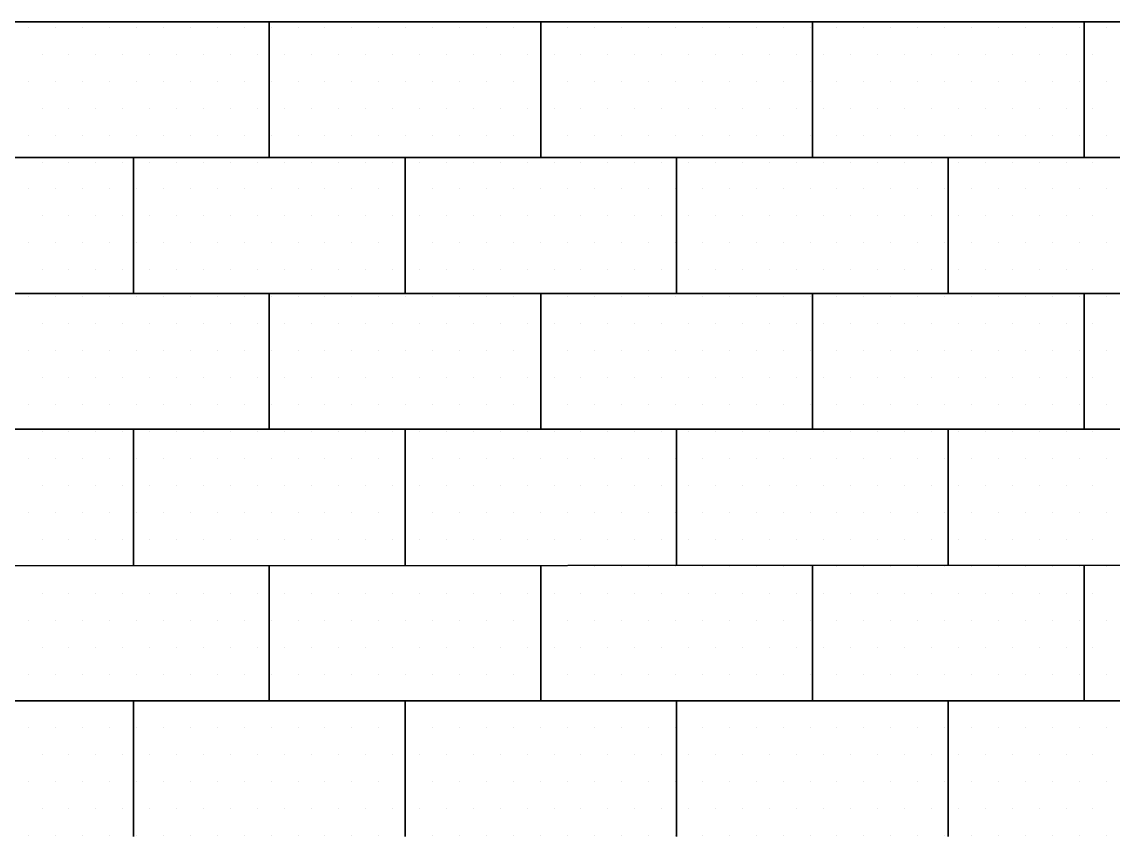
# Paper-space layout 'A000' of a CAD drawing. Header units: metres, sheet in millimetres. Extents: x -6 to 588, y -18 to 402.
# Drawn here: x 373.38 to 405.53, y 247.57 to 271.56 of the extents above; entities that cross this region are included whole.
import ezdxf

# ---------------------------------------------------------------- set-up
doc = ezdxf.new("R2010")
doc.units = ezdxf.units.M
doc.header["$MEASUREMENT"] = 0
for name, color, linetype, lineweight in [('A-ELEV-MBE1', 7, 'Continuous', 35), ('A-ELEV-PATT', 8, 'Continuous', 18), ('A-WALL-FULL-EXTR', 7, 'Continuous', 35)]:
    doc.layers.add(name, color=color, linetype=linetype, lineweight=lineweight)

psp = doc.layouts.new('A000')

# ---------------------------------------------------------------- linework, layer by layer
at = {"layer": 'A-ELEV-MBE1'}
for p, q in [((504.67, 271.559), (351.355, 271.559)), ((380.67, 271.559), (380.67, 267.559)), ((388.67, 271.559), (388.67, 267.559)), ((396.67, 271.559), (396.67, 267.559)), ((404.67, 271.559), (404.67, 267.559)), ((408.67, 267.559), (351.33, 267.559)), ((376.67, 267.559), (376.67, 263.559)), ((384.67, 267.559), (384.67, 263.559)), ((392.67, 267.559), (392.67, 263.559)), ((400.67, 267.559), (400.67, 263.559)), ((408.67, 263.559), (351.33, 263.559)), ((380.67, 263.559), (380.67, 259.559)), ((388.67, 263.559), (388.67, 259.559)), ((396.67, 263.559), (396.67, 259.559)), ((404.67, 263.559), (404.67, 259.559)), ((408.67, 259.559), (351.33, 259.559)), ((376.67, 259.559), (376.67, 255.559)), ((384.67, 259.559), (384.67, 255.559)), ((392.67, 259.559), (392.67, 255.559)), ((400.67, 259.559), (400.67, 255.559)), ((380.67, 255.559), (380.67, 251.559)), ((388.67, 255.559), (388.67, 251.559)), ((396.67, 255.559), (396.67, 251.559)), ((404.67, 255.559), (404.67, 251.559)), ((408.67, 251.559), (351.33, 251.559)), ((376.67, 251.559), (376.67, 247.559)), ((384.67, 251.559), (384.67, 247.559)), ((392.67, 251.559), (392.67, 247.559)), ((400.67, 251.559), (400.67, 247.559))]:
    psp.add_line(p, q, dxfattribs=at)
at = {"layer": 'A-ELEV-PATT', "linetype": 'Continuous'}
for p, q in [((373.58, 271.397), (373.58, 271.397)), ((374.373, 271.397), (374.373, 271.397)), ((375.167, 271.397), (375.167, 271.397)), ((375.961, 271.397), (375.961, 271.397)), ((376.755, 271.397), (376.755, 271.397)), ((377.548, 271.397), (377.548, 271.397)), ((378.342, 271.397), (378.342, 271.397)), ((379.136, 271.397), (379.136, 271.397)), ((379.93, 271.397), (379.93, 271.397)), ((380.723, 271.397), (380.723, 271.397)), ((381.517, 271.397), (381.517, 271.397)), ((382.311, 271.397), (382.311, 271.397)), ((383.105, 271.397), (383.105, 271.397)), ((383.898, 271.397), (383.898, 271.397)), ((384.692, 271.397), (384.692, 271.397)), ((385.486, 271.397), (385.486, 271.397)), ((386.28, 271.397), (386.28, 271.397)), ((387.073, 271.397), (387.073, 271.397)), ((387.867, 271.397), (387.867, 271.397)), ((388.661, 271.397), (388.661, 271.397)), ((389.455, 271.397), (389.455, 271.397)), ((390.248, 271.397), (390.248, 271.397)), ((391.042, 271.397), (391.042, 271.397)), ((391.836, 271.397), (391.836, 271.397)), ((392.63, 271.397), (392.63, 271.397)), ((393.423, 271.397), (393.423, 271.397)), ((394.217, 271.397), (394.217, 271.397)), ((395.011, 271.397), (395.011, 271.397)), ((395.805, 271.397), (395.805, 271.397)), ((396.598, 271.397), (396.598, 271.397)), ((397.392, 271.397), (397.392, 271.397)), ((398.186, 271.397), (398.186, 271.397)), ((398.98, 271.397), (398.98, 271.397)), ((399.773, 271.397), (399.773, 271.397)), ((400.567, 271.397), (400.567, 271.397)), ((401.361, 271.397), (401.361, 271.397)), ((402.155, 271.397), (402.155, 271.397)), ((402.948, 271.397), (402.948, 271.397)), ((403.742, 271.397), (403.742, 271.397)), ((404.536, 271.397), (404.536, 271.397)), ((405.33, 271.397), (405.33, 271.397)), ((373.976, 270.603), (373.976, 270.603)), ((374.77, 270.603), (374.77, 270.603)), ((375.564, 270.603), (375.564, 270.603)), ((376.358, 270.603), (376.358, 270.603)), ((377.151, 270.603), (377.151, 270.603)), ((377.945, 270.603), (377.945, 270.603)), ((378.739, 270.603), (378.739, 270.603)), ((379.533, 270.603), (379.533, 270.603)), ((380.326, 270.603), (380.326, 270.603)), ((381.12, 270.603), (381.12, 270.603)), ((381.914, 270.603), (381.914, 270.603)), ((382.708, 270.603), (382.708, 270.603)), ((383.501, 270.603), (383.501, 270.603)), ((384.295, 270.603), (384.295, 270.603)), ((385.089, 270.603), (385.089, 270.603)), ((385.883, 270.603), (385.883, 270.603)), ((386.676, 270.603), (386.676, 270.603)), ((387.47, 270.603), (387.47, 270.603)), ((388.264, 270.603), (388.264, 270.603)), ((389.058, 270.603), (389.058, 270.603)), ((389.851, 270.603), (389.851, 270.603)), ((390.645, 270.603), (390.645, 270.603)), ((391.439, 270.603), (391.439, 270.603)), ((392.233, 270.603), (392.233, 270.603)), ((393.026, 270.603), (393.026, 270.603)), ((393.82, 270.603), (393.82, 270.603)), ((394.614, 270.603), (394.614, 270.603)), ((395.408, 270.603), (395.408, 270.603)), ((396.201, 270.603), (396.201, 270.603)), ((396.995, 270.603), (396.995, 270.603)), ((397.789, 270.603), (397.789, 270.603)), ((398.583, 270.603), (398.583, 270.603)), ((399.376, 270.603), (399.376, 270.603)), ((400.17, 270.603), (400.17, 270.603)), ((400.964, 270.603), (400.964, 270.603)), ((401.758, 270.603), (401.758, 270.603)), ((402.551, 270.603), (402.551, 270.603)), ((403.345, 270.603), (403.345, 270.603)), ((404.139, 270.603), (404.139, 270.603)), ((404.933, 270.603), (404.933, 270.603)), ((373.58, 269.81), (373.58, 269.81)), ((374.373, 269.81), (374.373, 269.81)), ((375.167, 269.81), (375.167, 269.81)), ((375.961, 269.81), (375.961, 269.81)), ((376.755, 269.81), (376.755, 269.81)), ((377.548, 269.81), (377.548, 269.81)), ((378.342, 269.81), (378.342, 269.81)), ((379.136, 269.81), (379.136, 269.81)), ((379.93, 269.81), (379.93, 269.81)), ((380.723, 269.81), (380.723, 269.81)), ((381.517, 269.81), (381.517, 269.81)), ((382.311, 269.81), (382.311, 269.81)), ((383.105, 269.81), (383.105, 269.81)), ((383.898, 269.81), (383.898, 269.81)), ((384.692, 269.81), (384.692, 269.81)), ((385.486, 269.81), (385.486, 269.81)), ((386.28, 269.81), (386.28, 269.81)), ((387.073, 269.81), (387.073, 269.81)), ((387.867, 269.81), (387.867, 269.81)), ((388.661, 269.81), (388.661, 269.81)), ((389.455, 269.81), (389.455, 269.81)), ((390.248, 269.81), (390.248, 269.81)), ((391.042, 269.81), (391.042, 269.81)), ((391.836, 269.81), (391.836, 269.81)), ((392.63, 269.81), (392.63, 269.81)), ((393.423, 269.81), (393.423, 269.81)), ((394.217, 269.81), (394.217, 269.81)), ((395.011, 269.81), (395.011, 269.81)), ((395.805, 269.81), (395.805, 269.81)), ((396.598, 269.81), (396.598, 269.81)), ((397.392, 269.81), (397.392, 269.81)), ((398.186, 269.81), (398.186, 269.81)), ((398.98, 269.81), (398.98, 269.81)), ((399.773, 269.81), (399.773, 269.81)), ((400.567, 269.81), (400.567, 269.81)), ((401.361, 269.81), (401.361, 269.81)), ((402.155, 269.81), (402.155, 269.81)), ((402.948, 269.81), (402.948, 269.81)), ((403.742, 269.81), (403.742, 269.81)), ((404.536, 269.81), (404.536, 269.81)), ((405.33, 269.81), (405.33, 269.81)), ((373.976, 269.016), (373.976, 269.016)), ((374.77, 269.016), (374.77, 269.016)), ((375.564, 269.016), (375.564, 269.016)), ((376.358, 269.016), (376.358, 269.016)), ((377.151, 269.016), (377.151, 269.016)), ((377.945, 269.016), (377.945, 269.016)), ((378.739, 269.016), (378.739, 269.016)), ((379.533, 269.016), (379.533, 269.016)), ((380.326, 269.016), (380.326, 269.016)), ((381.12, 269.016), (381.12, 269.016)), ((381.914, 269.016), (381.914, 269.016)), ((382.708, 269.016), (382.708, 269.016)), ((383.501, 269.016), (383.501, 269.016)), ((384.295, 269.016), (384.295, 269.016)), ((385.089, 269.016), (385.089, 269.016)), ((385.883, 269.016), (385.883, 269.016)), ((386.676, 269.016), (386.676, 269.016)), ((387.47, 269.016), (387.47, 269.016)), ((388.264, 269.016), (388.264, 269.016)), ((389.058, 269.016), (389.058, 269.016)), ((389.851, 269.016), (389.851, 269.016)), ((390.645, 269.016), (390.645, 269.016)), ((391.439, 269.016), (391.439, 269.016)), ((392.233, 269.016), (392.233, 269.016)), ((393.026, 269.016), (393.026, 269.016)), ((393.82, 269.016), (393.82, 269.016)), ((394.614, 269.016), (394.614, 269.016)), ((395.408, 269.016), (395.408, 269.016)), ((396.201, 269.016), (396.201, 269.016)), ((396.995, 269.016), (396.995, 269.016)), ((397.789, 269.016), (397.789, 269.016)), ((398.583, 269.016), (398.583, 269.016)), ((399.376, 269.016), (399.376, 269.016)), ((400.17, 269.016), (400.17, 269.016)), ((400.964, 269.016), (400.964, 269.016)), ((401.758, 269.016), (401.758, 269.016)), ((402.551, 269.016), (402.551, 269.016)), ((403.345, 269.016), (403.345, 269.016)), ((404.139, 269.016), (404.139, 269.016)), ((404.933, 269.016), (404.933, 269.016)), ((373.58, 268.222), (373.58, 268.222)), ((374.373, 268.222), (374.373, 268.222)), ((375.167, 268.222), (375.167, 268.222)), ((375.961, 268.222), (375.961, 268.222)), ((376.755, 268.222), (376.755, 268.222)), ((377.548, 268.222), (377.548, 268.222)), ((378.342, 268.222), (378.342, 268.222)), ((379.136, 268.222), (379.136, 268.222)), ((379.93, 268.222), (379.93, 268.222)), ((380.723, 268.222), (380.723, 268.222)), ((381.517, 268.222), (381.517, 268.222)), ((382.311, 268.222), (382.311, 268.222)), ((383.105, 268.222), (383.105, 268.222)), ((383.898, 268.222), (383.898, 268.222)), ((384.692, 268.222), (384.692, 268.222)), ((385.486, 268.222), (385.486, 268.222)), ((386.28, 268.222), (386.28, 268.222)), ((387.073, 268.222), (387.073, 268.222)), ((387.867, 268.222), (387.867, 268.222)), ((388.661, 268.222), (388.661, 268.222)), ((389.455, 268.222), (389.455, 268.222)), ((390.248, 268.222), (390.248, 268.222)), ((391.042, 268.222), (391.042, 268.222)), ((391.836, 268.222), (391.836, 268.222)), ((392.63, 268.222), (392.63, 268.222)), ((393.423, 268.222), (393.423, 268.222)), ((394.217, 268.222), (394.217, 268.222)), ((395.011, 268.222), (395.011, 268.222)), ((395.805, 268.222), (395.805, 268.222)), ((396.598, 268.222), (396.598, 268.222)), ((397.392, 268.222), (397.392, 268.222)), ((398.186, 268.222), (398.186, 268.222)), ((398.98, 268.222), (398.98, 268.222)), ((399.773, 268.222), (399.773, 268.222)), ((400.567, 268.222), (400.567, 268.222)), ((401.361, 268.222), (401.361, 268.222)), ((402.155, 268.222), (402.155, 268.222)), ((402.948, 268.222), (402.948, 268.222)), ((403.742, 268.222), (403.742, 268.222)), ((404.536, 268.222), (404.536, 268.222)), ((405.33, 268.222), (405.33, 268.222)), ((373.976, 267.428), (373.976, 267.428)), ((374.77, 267.428), (374.77, 267.428)), ((375.564, 267.428), (375.564, 267.428)), ((376.358, 267.428), (376.358, 267.428)), ((377.151, 267.428), (377.151, 267.428)), ((377.945, 267.428), (377.945, 267.428)), ((378.739, 267.428), (378.739, 267.428)), ((379.533, 267.428), (379.533, 267.428)), ((380.326, 267.428), (380.326, 267.428)), ((381.12, 267.428), (381.12, 267.428)), ((381.914, 267.428), (381.914, 267.428)), ((382.708, 267.428), (382.708, 267.428)), ((383.501, 267.428), (383.501, 267.428)), ((384.295, 267.428), (384.295, 267.428)), ((385.089, 267.428), (385.089, 267.428)), ((385.883, 267.428), (385.883, 267.428)), ((386.676, 267.428), (386.676, 267.428)), ((387.47, 267.428), (387.47, 267.428)), ((388.264, 267.428), (388.264, 267.428)), ((389.058, 267.428), (389.058, 267.428)), ((389.851, 267.428), (389.851, 267.428)), ((390.645, 267.428), (390.645, 267.428)), ((391.439, 267.428), (391.439, 267.428)), ((392.233, 267.428), (392.233, 267.428)), ((393.026, 267.428), (393.026, 267.428)), ((393.82, 267.428), (393.82, 267.428)), ((394.614, 267.428), (394.614, 267.428)), ((395.408, 267.428), (395.408, 267.428)), ((396.201, 267.428), (396.201, 267.428)), ((396.995, 267.428), (396.995, 267.428)), ((397.789, 267.428), (397.789, 267.428)), ((398.583, 267.428), (398.583, 267.428)), ((399.376, 267.428), (399.376, 267.428)), ((400.17, 267.428), (400.17, 267.428)), ((400.964, 267.428), (400.964, 267.428)), ((401.758, 267.428), (401.758, 267.428)), ((402.551, 267.428), (402.551, 267.428)), ((403.345, 267.428), (403.345, 267.428)), ((404.139, 267.428), (404.139, 267.428)), ((404.933, 267.428), (404.933, 267.428)), ((373.58, 266.635), (373.58, 266.635)), ((374.373, 266.635), (374.373, 266.635)), ((375.167, 266.635), (375.167, 266.635)), ((375.961, 266.635), (375.961, 266.635)), ((376.755, 266.635), (376.755, 266.635)), ((377.548, 266.635), (377.548, 266.635)), ((378.342, 266.635), (378.342, 266.635)), ((379.136, 266.635), (379.136, 266.635)), ((379.93, 266.635), (379.93, 266.635)), ((380.723, 266.635), (380.723, 266.635)), ((381.517, 266.635), (381.517, 266.635)), ((382.311, 266.635), (382.311, 266.635)), ((383.105, 266.635), (383.105, 266.635)), ((383.898, 266.635), (383.898, 266.635)), ((384.692, 266.635), (384.692, 266.635)), ((385.486, 266.635), (385.486, 266.635)), ((386.28, 266.635), (386.28, 266.635)), ((387.073, 266.635), (387.073, 266.635)), ((387.867, 266.635), (387.867, 266.635)), ((388.661, 266.635), (388.661, 266.635)), ((389.455, 266.635), (389.455, 266.635)), ((390.248, 266.635), (390.248, 266.635)), ((391.042, 266.635), (391.042, 266.635)), ((391.836, 266.635), (391.836, 266.635)), ((392.63, 266.635), (392.63, 266.635)), ((393.423, 266.635), (393.423, 266.635)), ((394.217, 266.635), (394.217, 266.635)), ((395.011, 266.635), (395.011, 266.635)), ((395.805, 266.635), (395.805, 266.635)), ((396.598, 266.635), (396.598, 266.635)), ((397.392, 266.635), (397.392, 266.635)), ((398.186, 266.635), (398.186, 266.635)), ((398.98, 266.635), (398.98, 266.635)), ((399.773, 266.635), (399.773, 266.635)), ((400.567, 266.635), (400.567, 266.635)), ((401.361, 266.635), (401.361, 266.635)), ((402.155, 266.635), (402.155, 266.635)), ((402.948, 266.635), (402.948, 266.635)), ((403.742, 266.635), (403.742, 266.635)), ((404.536, 266.635), (404.536, 266.635)), ((405.33, 266.635), (405.33, 266.635)), ((373.976, 265.841), (373.976, 265.841)), ((374.77, 265.841), (374.77, 265.841)), ((375.564, 265.841), (375.564, 265.841)), ((376.358, 265.841), (376.358, 265.841)), ((377.151, 265.841), (377.151, 265.841)), ((377.945, 265.841), (377.945, 265.841)), ((378.739, 265.841), (378.739, 265.841)), ((379.533, 265.841), (379.533, 265.841)), ((380.326, 265.841), (380.326, 265.841)), ((381.12, 265.841), (381.12, 265.841)), ((381.914, 265.841), (381.914, 265.841)), ((382.708, 265.841), (382.708, 265.841)), ((383.501, 265.841), (383.501, 265.841)), ((384.295, 265.841), (384.295, 265.841)), ((385.089, 265.841), (385.089, 265.841)), ((385.883, 265.841), (385.883, 265.841)), ((386.676, 265.841), (386.676, 265.841)), ((387.47, 265.841), (387.47, 265.841)), ((388.264, 265.841), (388.264, 265.841)), ((389.058, 265.841), (389.058, 265.841)), ((389.851, 265.841), (389.851, 265.841)), ((390.645, 265.841), (390.645, 265.841)), ((391.439, 265.841), (391.439, 265.841)), ((392.233, 265.841), (392.233, 265.841)), ((393.026, 265.841), (393.026, 265.841)), ((393.82, 265.841), (393.82, 265.841)), ((394.614, 265.841), (394.614, 265.841)), ((395.408, 265.841), (395.408, 265.841)), ((396.201, 265.841), (396.201, 265.841)), ((396.995, 265.841), (396.995, 265.841)), ((397.789, 265.841), (397.789, 265.841)), ((398.583, 265.841), (398.583, 265.841)), ((399.376, 265.841), (399.376, 265.841)), ((400.17, 265.841), (400.17, 265.841)), ((400.964, 265.841), (400.964, 265.841)), ((401.758, 265.841), (401.758, 265.841)), ((402.551, 265.841), (402.551, 265.841)), ((403.345, 265.841), (403.345, 265.841)), ((404.139, 265.841), (404.139, 265.841)), ((404.933, 265.841), (404.933, 265.841)), ((373.58, 265.047), (373.58, 265.047)), ((374.373, 265.047), (374.373, 265.047)), ((375.167, 265.047), (375.167, 265.047)), ((375.961, 265.047), (375.961, 265.047)), ((376.755, 265.047), (376.755, 265.047)), ((377.548, 265.047), (377.548, 265.047)), ((378.342, 265.047), (378.342, 265.047)), ((379.136, 265.047), (379.136, 265.047)), ((379.93, 265.047), (379.93, 265.047)), ((380.723, 265.047), (380.723, 265.047)), ((381.517, 265.047), (381.517, 265.047)), ((382.311, 265.047), (382.311, 265.047)), ((383.105, 265.047), (383.105, 265.047)), ((383.898, 265.047), (383.898, 265.047)), ((384.692, 265.047), (384.692, 265.047)), ((385.486, 265.047), (385.486, 265.047)), ((386.28, 265.047), (386.28, 265.047)), ((387.073, 265.047), (387.073, 265.047)), ((387.867, 265.047), (387.867, 265.047)), ((388.661, 265.047), (388.661, 265.047)), ((389.455, 265.047), (389.455, 265.047)), ((390.248, 265.047), (390.248, 265.047)), ((391.042, 265.047), (391.042, 265.047)), ((391.836, 265.047), (391.836, 265.047)), ((392.63, 265.047), (392.63, 265.047)), ((393.423, 265.047), (393.423, 265.047)), ((394.217, 265.047), (394.217, 265.047)), ((395.011, 265.047), (395.011, 265.047)), ((395.805, 265.047), (395.805, 265.047)), ((396.598, 265.047), (396.598, 265.047)), ((397.392, 265.047), (397.392, 265.047)), ((398.186, 265.047), (398.186, 265.047)), ((398.98, 265.047), (398.98, 265.047)), ((399.773, 265.047), (399.773, 265.047)), ((400.567, 265.047), (400.567, 265.047)), ((401.361, 265.047), (401.361, 265.047)), ((402.155, 265.047), (402.155, 265.047)), ((402.948, 265.047), (402.948, 265.047)), ((403.742, 265.047), (403.742, 265.047)), ((404.536, 265.047), (404.536, 265.047)), ((405.33, 265.047), (405.33, 265.047)), ((373.976, 264.253), (373.976, 264.253)), ((374.77, 264.253), (374.77, 264.253)), ((375.564, 264.253), (375.564, 264.253)), ((376.358, 264.253), (376.358, 264.253)), ((377.151, 264.253), (377.151, 264.253)), ((377.945, 264.253), (377.945, 264.253)), ((378.739, 264.253), (378.739, 264.253)), ((379.533, 264.253), (379.533, 264.253)), ((380.326, 264.253), (380.326, 264.253)), ((381.12, 264.253), (381.12, 264.253)), ((381.914, 264.253), (381.914, 264.253)), ((382.708, 264.253), (382.708, 264.253)), ((383.501, 264.253), (383.501, 264.253)), ((384.295, 264.253), (384.295, 264.253)), ((385.089, 264.253), (385.089, 264.253)), ((385.883, 264.253), (385.883, 264.253)), ((386.676, 264.253), (386.676, 264.253)), ((387.47, 264.253), (387.47, 264.253)), ((388.264, 264.253), (388.264, 264.253)), ((389.058, 264.253), (389.058, 264.253)), ((389.851, 264.253), (389.851, 264.253)), ((390.645, 264.253), (390.645, 264.253)), ((391.439, 264.253), (391.439, 264.253)), ((392.233, 264.253), (392.233, 264.253)), ((393.026, 264.253), (393.026, 264.253)), ((393.82, 264.253), (393.82, 264.253)), ((394.614, 264.253), (394.614, 264.253)), ((395.408, 264.253), (395.408, 264.253)), ((396.201, 264.253), (396.201, 264.253)), ((396.995, 264.253), (396.995, 264.253)), ((397.789, 264.253), (397.789, 264.253)), ((398.583, 264.253), (398.583, 264.253)), ((399.376, 264.253), (399.376, 264.253)), ((400.17, 264.253), (400.17, 264.253)), ((400.964, 264.253), (400.964, 264.253)), ((401.758, 264.253), (401.758, 264.253)), ((402.551, 264.253), (402.551, 264.253)), ((403.345, 264.253), (403.345, 264.253)), ((404.139, 264.253), (404.139, 264.253)), ((404.933, 264.253), (404.933, 264.253)), ((373.58, 263.46), (373.58, 263.46)), ((374.373, 263.46), (374.373, 263.46)), ((375.167, 263.46), (375.167, 263.46)), ((375.961, 263.46), (375.961, 263.46)), ((376.755, 263.46), (376.755, 263.46)), ((377.548, 263.46), (377.548, 263.46)), ((378.342, 263.46), (378.342, 263.46)), ((379.136, 263.46), (379.136, 263.46)), ((379.93, 263.46), (379.93, 263.46)), ((380.723, 263.46), (380.723, 263.46)), ((381.517, 263.46), (381.517, 263.46)), ((382.311, 263.46), (382.311, 263.46)), ((383.105, 263.46), (383.105, 263.46)), ((383.898, 263.46), (383.898, 263.46)), ((384.692, 263.46), (384.692, 263.46)), ((385.486, 263.46), (385.486, 263.46)), ((386.28, 263.46), (386.28, 263.46)), ((387.073, 263.46), (387.073, 263.46)), ((387.867, 263.46), (387.867, 263.46)), ((388.661, 263.46), (388.661, 263.46)), ((389.455, 263.46), (389.455, 263.46)), ((390.248, 263.46), (390.248, 263.46)), ((391.042, 263.46), (391.042, 263.46)), ((391.836, 263.46), (391.836, 263.46)), ((392.63, 263.46), (392.63, 263.46)), ((393.423, 263.46), (393.423, 263.46)), ((394.217, 263.46), (394.217, 263.46)), ((395.011, 263.46), (395.011, 263.46)), ((395.805, 263.46), (395.805, 263.46)), ((396.598, 263.46), (396.598, 263.46)), ((397.392, 263.46), (397.392, 263.46)), ((398.186, 263.46), (398.186, 263.46)), ((398.98, 263.46), (398.98, 263.46)), ((399.773, 263.46), (399.773, 263.46)), ((400.567, 263.46), (400.567, 263.46)), ((401.361, 263.46), (401.361, 263.46)), ((402.155, 263.46), (402.155, 263.46)), ((402.948, 263.46), (402.948, 263.46)), ((403.742, 263.46), (403.742, 263.46)), ((404.536, 263.46), (404.536, 263.46)), ((405.33, 263.46), (405.33, 263.46)), ((373.976, 262.666), (373.976, 262.666)), ((374.77, 262.666), (374.77, 262.666)), ((375.564, 262.666), (375.564, 262.666)), ((376.358, 262.666), (376.358, 262.666)), ((377.151, 262.666), (377.151, 262.666)), ((377.945, 262.666), (377.945, 262.666)), ((378.739, 262.666), (378.739, 262.666)), ((379.533, 262.666), (379.533, 262.666)), ((380.326, 262.666), (380.326, 262.666)), ((381.12, 262.666), (381.12, 262.666)), ((381.914, 262.666), (381.914, 262.666)), ((382.708, 262.666), (382.708, 262.666)), ((383.501, 262.666), (383.501, 262.666)), ((384.295, 262.666), (384.295, 262.666)), ((385.089, 262.666), (385.089, 262.666)), ((385.883, 262.666), (385.883, 262.666)), ((386.676, 262.666), (386.676, 262.666)), ((387.47, 262.666), (387.47, 262.666)), ((388.264, 262.666), (388.264, 262.666)), ((389.058, 262.666), (389.058, 262.666)), ((389.851, 262.666), (389.851, 262.666)), ((390.645, 262.666), (390.645, 262.666)), ((391.439, 262.666), (391.439, 262.666)), ((392.233, 262.666), (392.233, 262.666)), ((393.026, 262.666), (393.026, 262.666)), ((393.82, 262.666), (393.82, 262.666)), ((394.614, 262.666), (394.614, 262.666)), ((395.408, 262.666), (395.408, 262.666)), ((396.201, 262.666), (396.201, 262.666)), ((396.995, 262.666), (396.995, 262.666)), ((397.789, 262.666), (397.789, 262.666)), ((398.583, 262.666), (398.583, 262.666)), ((399.376, 262.666), (399.376, 262.666)), ((400.17, 262.666), (400.17, 262.666)), ((400.964, 262.666), (400.964, 262.666)), ((401.758, 262.666), (401.758, 262.666)), ((402.551, 262.666), (402.551, 262.666)), ((403.345, 262.666), (403.345, 262.666)), ((404.139, 262.666), (404.139, 262.666)), ((404.933, 262.666), (404.933, 262.666)), ((373.58, 261.872), (373.58, 261.872)), ((374.373, 261.872), (374.373, 261.872)), ((375.167, 261.872), (375.167, 261.872)), ((375.961, 261.872), (375.961, 261.872)), ((376.755, 261.872), (376.755, 261.872)), ((377.548, 261.872), (377.548, 261.872)), ((378.342, 261.872), (378.342, 261.872)), ((379.136, 261.872), (379.136, 261.872)), ((379.93, 261.872), (379.93, 261.872)), ((380.723, 261.872), (380.723, 261.872)), ((381.517, 261.872), (381.517, 261.872)), ((382.311, 261.872), (382.311, 261.872)), ((383.105, 261.872), (383.105, 261.872)), ((383.898, 261.872), (383.898, 261.872)), ((384.692, 261.872), (384.692, 261.872)), ((385.486, 261.872), (385.486, 261.872)), ((386.28, 261.872), (386.28, 261.872)), ((387.073, 261.872), (387.073, 261.872)), ((387.867, 261.872), (387.867, 261.872)), ((388.661, 261.872), (388.661, 261.872)), ((389.455, 261.872), (389.455, 261.872)), ((390.248, 261.872), (390.248, 261.872)), ((391.042, 261.872), (391.042, 261.872)), ((391.836, 261.872), (391.836, 261.872)), ((392.63, 261.872), (392.63, 261.872)), ((393.423, 261.872), (393.423, 261.872)), ((394.217, 261.872), (394.217, 261.872)), ((395.011, 261.872), (395.011, 261.872)), ((395.805, 261.872), (395.805, 261.872)), ((396.598, 261.872), (396.598, 261.872)), ((397.392, 261.872), (397.392, 261.872)), ((398.186, 261.872), (398.186, 261.872)), ((398.98, 261.872), (398.98, 261.872)), ((399.773, 261.872), (399.773, 261.872)), ((400.567, 261.872), (400.567, 261.872)), ((401.361, 261.872), (401.361, 261.872)), ((402.155, 261.872), (402.155, 261.872)), ((402.948, 261.872), (402.948, 261.872)), ((403.742, 261.872), (403.742, 261.872)), ((404.536, 261.872), (404.536, 261.872)), ((405.33, 261.872), (405.33, 261.872)), ((373.976, 261.078), (373.976, 261.078)), ((374.77, 261.078), (374.77, 261.078)), ((375.564, 261.078), (375.564, 261.078)), ((376.358, 261.078), (376.358, 261.078)), ((377.151, 261.078), (377.151, 261.078)), ((377.945, 261.078), (377.945, 261.078)), ((378.739, 261.078), (378.739, 261.078)), ((379.533, 261.078), (379.533, 261.078)), ((380.326, 261.078), (380.326, 261.078)), ((381.12, 261.078), (381.12, 261.078)), ((381.914, 261.078), (381.914, 261.078)), ((382.708, 261.078), (382.708, 261.078)), ((383.501, 261.078), (383.501, 261.078)), ((384.295, 261.078), (384.295, 261.078)), ((385.089, 261.078), (385.089, 261.078)), ((385.883, 261.078), (385.883, 261.078)), ((386.676, 261.078), (386.676, 261.078)), ((387.47, 261.078), (387.47, 261.078)), ((388.264, 261.078), (388.264, 261.078)), ((389.058, 261.078), (389.058, 261.078)), ((389.851, 261.078), (389.851, 261.078)), ((390.645, 261.078), (390.645, 261.078)), ((391.439, 261.078), (391.439, 261.078)), ((392.233, 261.078), (392.233, 261.078)), ((393.026, 261.078), (393.026, 261.078)), ((393.82, 261.078), (393.82, 261.078)), ((394.614, 261.078), (394.614, 261.078)), ((395.408, 261.078), (395.408, 261.078)), ((396.201, 261.078), (396.201, 261.078)), ((396.995, 261.078), (396.995, 261.078)), ((397.789, 261.078), (397.789, 261.078)), ((398.583, 261.078), (398.583, 261.078)), ((399.376, 261.078), (399.376, 261.078)), ((400.17, 261.078), (400.17, 261.078)), ((400.964, 261.078), (400.964, 261.078)), ((401.758, 261.078), (401.758, 261.078)), ((402.551, 261.078), (402.551, 261.078)), ((403.345, 261.078), (403.345, 261.078)), ((404.139, 261.078), (404.139, 261.078)), ((404.933, 261.078), (404.933, 261.078)), ((373.58, 260.285), (373.58, 260.285)), ((374.373, 260.285), (374.373, 260.285)), ((375.167, 260.285), (375.167, 260.285)), ((375.961, 260.285), (375.961, 260.285)), ((376.755, 260.285), (376.755, 260.285)), ((377.548, 260.285), (377.548, 260.285)), ((378.342, 260.285), (378.342, 260.285)), ((379.136, 260.285), (379.136, 260.285)), ((379.93, 260.285), (379.93, 260.285)), ((380.723, 260.285), (380.723, 260.285)), ((381.517, 260.285), (381.517, 260.285)), ((382.311, 260.285), (382.311, 260.285)), ((383.105, 260.285), (383.105, 260.285)), ((383.898, 260.285), (383.898, 260.285)), ((384.692, 260.285), (384.692, 260.285)), ((385.486, 260.285), (385.486, 260.285)), ((386.28, 260.285), (386.28, 260.285)), ((387.073, 260.285), (387.073, 260.285)), ((387.867, 260.285), (387.867, 260.285)), ((388.661, 260.285), (388.661, 260.285)), ((389.455, 260.285), (389.455, 260.285)), ((390.248, 260.285), (390.248, 260.285)), ((391.042, 260.285), (391.042, 260.285)), ((391.836, 260.285), (391.836, 260.285)), ((392.63, 260.285), (392.63, 260.285)), ((393.423, 260.285), (393.423, 260.285)), ((394.217, 260.285), (394.217, 260.285)), ((395.011, 260.285), (395.011, 260.285)), ((395.805, 260.285), (395.805, 260.285)), ((396.598, 260.285), (396.598, 260.285)), ((397.392, 260.285), (397.392, 260.285)), ((398.186, 260.285), (398.186, 260.285)), ((398.98, 260.285), (398.98, 260.285)), ((399.773, 260.285), (399.773, 260.285)), ((400.567, 260.285), (400.567, 260.285)), ((401.361, 260.285), (401.361, 260.285)), ((402.155, 260.285), (402.155, 260.285)), ((402.948, 260.285), (402.948, 260.285)), ((403.742, 260.285), (403.742, 260.285)), ((404.536, 260.285), (404.536, 260.285)), ((405.33, 260.285), (405.33, 260.285)), ((373.976, 259.491), (373.976, 259.491)), ((374.77, 259.491), (374.77, 259.491)), ((375.564, 259.491), (375.564, 259.491)), ((376.358, 259.491), (376.358, 259.491)), ((377.151, 259.491), (377.151, 259.491)), ((377.945, 259.491), (377.945, 259.491)), ((378.739, 259.491), (378.739, 259.491)), ((379.533, 259.491), (379.533, 259.491)), ((380.326, 259.491), (380.326, 259.491)), ((381.12, 259.491), (381.12, 259.491)), ((381.914, 259.491), (381.914, 259.491)), ((382.708, 259.491), (382.708, 259.491)), ((383.501, 259.491), (383.501, 259.491)), ((384.295, 259.491), (384.295, 259.491)), ((385.089, 259.491), (385.089, 259.491)), ((385.883, 259.491), (385.883, 259.491)), ((386.676, 259.491), (386.676, 259.491)), ((387.47, 259.491), (387.47, 259.491)), ((388.264, 259.491), (388.264, 259.491)), ((389.058, 259.491), (389.058, 259.491)), ((389.851, 259.491), (389.851, 259.491)), ((390.645, 259.491), (390.645, 259.491)), ((391.439, 259.491), (391.439, 259.491)), ((392.233, 259.491), (392.233, 259.491)), ((393.026, 259.491), (393.026, 259.491)), ((393.82, 259.491), (393.82, 259.491)), ((394.614, 259.491), (394.614, 259.491)), ((395.408, 259.491), (395.408, 259.491)), ((396.201, 259.491), (396.201, 259.491)), ((396.995, 259.491), (396.995, 259.491)), ((397.789, 259.491), (397.789, 259.491)), ((398.583, 259.491), (398.583, 259.491)), ((399.376, 259.491), (399.376, 259.491)), ((400.17, 259.491), (400.17, 259.491)), ((400.964, 259.491), (400.964, 259.491)), ((401.758, 259.491), (401.758, 259.491)), ((402.551, 259.491), (402.551, 259.491)), ((403.345, 259.491), (403.345, 259.491)), ((404.139, 259.491), (404.139, 259.491)), ((404.933, 259.491), (404.933, 259.491)), ((373.58, 258.697), (373.58, 258.697)), ((374.373, 258.697), (374.373, 258.697)), ((375.167, 258.697), (375.167, 258.697)), ((375.961, 258.697), (375.961, 258.697)), ((376.755, 258.697), (376.755, 258.697)), ((377.548, 258.697), (377.548, 258.697)), ((378.342, 258.697), (378.342, 258.697)), ((379.136, 258.697), (379.136, 258.697)), ((379.93, 258.697), (379.93, 258.697)), ((380.723, 258.697), (380.723, 258.697)), ((381.517, 258.697), (381.517, 258.697)), ((382.311, 258.697), (382.311, 258.697)), ((383.105, 258.697), (383.105, 258.697)), ((383.898, 258.697), (383.898, 258.697)), ((384.692, 258.697), (384.692, 258.697)), ((385.486, 258.697), (385.486, 258.697)), ((386.28, 258.697), (386.28, 258.697)), ((387.073, 258.697), (387.073, 258.697)), ((387.867, 258.697), (387.867, 258.697)), ((388.661, 258.697), (388.661, 258.697)), ((389.455, 258.697), (389.455, 258.697)), ((390.248, 258.697), (390.248, 258.697)), ((391.042, 258.697), (391.042, 258.697)), ((391.836, 258.697), (391.836, 258.697)), ((392.63, 258.697), (392.63, 258.697)), ((393.423, 258.697), (393.423, 258.697)), ((394.217, 258.697), (394.217, 258.697)), ((395.011, 258.697), (395.011, 258.697)), ((395.805, 258.697), (395.805, 258.697)), ((396.598, 258.697), (396.598, 258.697)), ((397.392, 258.697), (397.392, 258.697)), ((398.186, 258.697), (398.186, 258.697)), ((398.98, 258.697), (398.98, 258.697)), ((399.773, 258.697), (399.773, 258.697)), ((400.567, 258.697), (400.567, 258.697)), ((401.361, 258.697), (401.361, 258.697)), ((402.155, 258.697), (402.155, 258.697)), ((402.948, 258.697), (402.948, 258.697)), ((403.742, 258.697), (403.742, 258.697)), ((404.536, 258.697), (404.536, 258.697)), ((405.33, 258.697), (405.33, 258.697)), ((373.976, 257.903), (373.976, 257.903)), ((374.77, 257.903), (374.77, 257.903)), ((375.564, 257.903), (375.564, 257.903)), ((376.358, 257.903), (376.358, 257.903)), ((377.151, 257.903), (377.151, 257.903)), ((377.945, 257.903), (377.945, 257.903)), ((378.739, 257.903), (378.739, 257.903)), ((379.533, 257.903), (379.533, 257.903)), ((380.326, 257.903), (380.326, 257.903)), ((381.12, 257.903), (381.12, 257.903)), ((381.914, 257.903), (381.914, 257.903)), ((382.708, 257.903), (382.708, 257.903)), ((383.501, 257.903), (383.501, 257.903)), ((384.295, 257.903), (384.295, 257.903)), ((385.089, 257.903), (385.089, 257.903)), ((385.883, 257.903), (385.883, 257.903)), ((386.676, 257.903), (386.676, 257.903)), ((387.47, 257.903), (387.47, 257.903)), ((388.264, 257.903), (388.264, 257.903)), ((389.058, 257.903), (389.058, 257.903)), ((389.851, 257.903), (389.851, 257.903)), ((390.645, 257.903), (390.645, 257.903)), ((391.439, 257.903), (391.439, 257.903)), ((392.233, 257.903), (392.233, 257.903)), ((393.026, 257.903), (393.026, 257.903)), ((393.82, 257.903), (393.82, 257.903)), ((394.614, 257.903), (394.614, 257.903)), ((395.408, 257.903), (395.408, 257.903)), ((396.201, 257.903), (396.201, 257.903)), ((396.995, 257.903), (396.995, 257.903)), ((397.789, 257.903), (397.789, 257.903)), ((398.583, 257.903), (398.583, 257.903)), ((399.376, 257.903), (399.376, 257.903)), ((400.17, 257.903), (400.17, 257.903)), ((400.964, 257.903), (400.964, 257.903)), ((401.758, 257.903), (401.758, 257.903)), ((402.551, 257.903), (402.551, 257.903)), ((403.345, 257.903), (403.345, 257.903)), ((404.139, 257.903), (404.139, 257.903)), ((404.933, 257.903), (404.933, 257.903)), ((373.58, 257.11), (373.58, 257.11)), ((374.373, 257.11), (374.373, 257.11)), ((375.167, 257.11), (375.167, 257.11)), ((375.961, 257.11), (375.961, 257.11)), ((376.755, 257.11), (376.755, 257.11)), ((377.548, 257.11), (377.548, 257.11)), ((378.342, 257.11), (378.342, 257.11)), ((379.136, 257.11), (379.136, 257.11)), ((379.93, 257.11), (379.93, 257.11)), ((380.723, 257.11), (380.723, 257.11)), ((381.517, 257.11), (381.517, 257.11)), ((382.311, 257.11), (382.311, 257.11)), ((383.105, 257.11), (383.105, 257.11)), ((383.898, 257.11), (383.898, 257.11)), ((384.692, 257.11), (384.692, 257.11)), ((385.486, 257.11), (385.486, 257.11)), ((386.28, 257.11), (386.28, 257.11)), ((387.073, 257.11), (387.073, 257.11)), ((387.867, 257.11), (387.867, 257.11)), ((388.661, 257.11), (388.661, 257.11)), ((389.455, 257.11), (389.455, 257.11)), ((390.248, 257.11), (390.248, 257.11)), ((391.042, 257.11), (391.042, 257.11)), ((391.836, 257.11), (391.836, 257.11)), ((392.63, 257.11), (392.63, 257.11)), ((393.423, 257.11), (393.423, 257.11)), ((394.217, 257.11), (394.217, 257.11)), ((395.011, 257.11), (395.011, 257.11)), ((395.805, 257.11), (395.805, 257.11)), ((396.598, 257.11), (396.598, 257.11)), ((397.392, 257.11), (397.392, 257.11)), ((398.186, 257.11), (398.186, 257.11)), ((398.98, 257.11), (398.98, 257.11)), ((399.773, 257.11), (399.773, 257.11)), ((400.567, 257.11), (400.567, 257.11)), ((401.361, 257.11), (401.361, 257.11)), ((402.155, 257.11), (402.155, 257.11)), ((402.948, 257.11), (402.948, 257.11)), ((403.742, 257.11), (403.742, 257.11)), ((404.536, 257.11), (404.536, 257.11)), ((405.33, 257.11), (405.33, 257.11)), ((373.976, 256.316), (373.976, 256.316)), ((374.77, 256.316), (374.77, 256.316)), ((375.564, 256.316), (375.564, 256.316)), ((376.358, 256.316), (376.358, 256.316)), ((377.151, 256.316), (377.151, 256.316)), ((377.945, 256.316), (377.945, 256.316)), ((378.739, 256.316), (378.739, 256.316)), ((379.533, 256.316), (379.533, 256.316)), ((380.326, 256.316), (380.326, 256.316)), ((381.12, 256.316), (381.12, 256.316)), ((381.914, 256.316), (381.914, 256.316)), ((382.708, 256.316), (382.708, 256.316)), ((383.501, 256.316), (383.501, 256.316)), ((384.295, 256.316), (384.295, 256.316)), ((385.089, 256.316), (385.089, 256.316)), ((385.883, 256.316), (385.883, 256.316)), ((386.676, 256.316), (386.676, 256.316)), ((387.47, 256.316), (387.47, 256.316)), ((388.264, 256.316), (388.264, 256.316)), ((389.058, 256.316), (389.058, 256.316)), ((389.851, 256.316), (389.851, 256.316)), ((390.645, 256.316), (390.645, 256.316)), ((391.439, 256.316), (391.439, 256.316)), ((392.233, 256.316), (392.233, 256.316)), ((393.026, 256.316), (393.026, 256.316)), ((393.82, 256.316), (393.82, 256.316)), ((394.614, 256.316), (394.614, 256.316)), ((395.408, 256.316), (395.408, 256.316)), ((396.201, 256.316), (396.201, 256.316)), ((396.995, 256.316), (396.995, 256.316)), ((397.789, 256.316), (397.789, 256.316)), ((398.583, 256.316), (398.583, 256.316)), ((399.376, 256.316), (399.376, 256.316)), ((400.17, 256.316), (400.17, 256.316)), ((400.964, 256.316), (400.964, 256.316)), ((401.758, 256.316), (401.758, 256.316)), ((402.551, 256.316), (402.551, 256.316)), ((403.345, 256.316), (403.345, 256.316)), ((404.139, 256.316), (404.139, 256.316)), ((404.933, 256.316), (404.933, 256.316)), ((373.58, 255.522), (373.58, 255.522)), ((374.373, 255.522), (374.373, 255.522)), ((375.167, 255.522), (375.167, 255.522)), ((375.961, 255.522), (375.961, 255.522)), ((376.755, 255.522), (376.755, 255.522)), ((377.548, 255.522), (377.548, 255.522)), ((378.342, 255.522), (378.342, 255.522)), ((379.136, 255.522), (379.136, 255.522)), ((379.93, 255.522), (379.93, 255.522)), ((380.723, 255.522), (380.723, 255.522)), ((381.517, 255.522), (381.517, 255.522)), ((382.311, 255.522), (382.311, 255.522)), ((383.105, 255.522), (383.105, 255.522)), ((383.898, 255.522), (383.898, 255.522)), ((384.692, 255.522), (384.692, 255.522)), ((385.486, 255.522), (385.486, 255.522)), ((386.28, 255.522), (386.28, 255.522)), ((387.073, 255.522), (387.073, 255.522)), ((387.867, 255.522), (387.867, 255.522)), ((388.661, 255.522), (388.661, 255.522)), ((389.455, 255.522), (389.455, 255.522)), ((390.248, 255.522), (390.248, 255.522)), ((391.042, 255.522), (391.042, 255.522)), ((391.836, 255.522), (391.836, 255.522)), ((392.63, 255.522), (392.63, 255.522)), ((393.423, 255.522), (393.423, 255.522)), ((394.217, 255.522), (394.217, 255.522)), ((395.011, 255.522), (395.011, 255.522)), ((395.805, 255.522), (395.805, 255.522)), ((396.598, 255.522), (396.598, 255.522)), ((397.392, 255.522), (397.392, 255.522)), ((398.186, 255.522), (398.186, 255.522)), ((398.98, 255.522), (398.98, 255.522)), ((399.773, 255.522), (399.773, 255.522)), ((400.567, 255.522), (400.567, 255.522)), ((401.361, 255.522), (401.361, 255.522)), ((402.155, 255.522), (402.155, 255.522)), ((402.948, 255.522), (402.948, 255.522)), ((403.742, 255.522), (403.742, 255.522)), ((404.536, 255.522), (404.536, 255.522)), ((405.33, 255.522), (405.33, 255.522)), ((373.976, 254.728), (373.976, 254.728)), ((374.77, 254.728), (374.77, 254.728)), ((375.564, 254.728), (375.564, 254.728)), ((376.358, 254.728), (376.358, 254.728)), ((377.151, 254.728), (377.151, 254.728)), ((377.945, 254.728), (377.945, 254.728)), ((378.739, 254.728), (378.739, 254.728)), ((379.533, 254.728), (379.533, 254.728)), ((380.326, 254.728), (380.326, 254.728)), ((381.12, 254.728), (381.12, 254.728)), ((381.914, 254.728), (381.914, 254.728)), ((382.708, 254.728), (382.708, 254.728)), ((383.501, 254.728), (383.501, 254.728)), ((384.295, 254.728), (384.295, 254.728)), ((385.089, 254.728), (385.089, 254.728)), ((385.883, 254.728), (385.883, 254.728)), ((386.676, 254.728), (386.676, 254.728)), ((387.47, 254.728), (387.47, 254.728)), ((388.264, 254.728), (388.264, 254.728)), ((389.058, 254.728), (389.058, 254.728)), ((389.851, 254.728), (389.851, 254.728)), ((390.645, 254.728), (390.645, 254.728)), ((391.439, 254.728), (391.439, 254.728)), ((392.233, 254.728), (392.233, 254.728)), ((393.026, 254.728), (393.026, 254.728)), ((393.82, 254.728), (393.82, 254.728)), ((394.614, 254.728), (394.614, 254.728)), ((395.408, 254.728), (395.408, 254.728)), ((396.201, 254.728), (396.201, 254.728)), ((396.995, 254.728), (396.995, 254.728)), ((397.789, 254.728), (397.789, 254.728)), ((398.583, 254.728), (398.583, 254.728)), ((399.376, 254.728), (399.376, 254.728)), ((400.17, 254.728), (400.17, 254.728)), ((400.964, 254.728), (400.964, 254.728)), ((401.758, 254.728), (401.758, 254.728)), ((402.551, 254.728), (402.551, 254.728)), ((403.345, 254.728), (403.345, 254.728)), ((404.139, 254.728), (404.139, 254.728)), ((404.933, 254.728), (404.933, 254.728)), ((373.58, 253.935), (373.58, 253.935)), ((374.373, 253.935), (374.373, 253.935)), ((375.167, 253.935), (375.167, 253.935)), ((375.961, 253.935), (375.961, 253.935)), ((376.755, 253.935), (376.755, 253.935)), ((377.548, 253.935), (377.548, 253.935)), ((378.342, 253.935), (378.342, 253.935)), ((379.136, 253.935), (379.136, 253.935)), ((379.93, 253.935), (379.93, 253.935)), ((380.723, 253.935), (380.723, 253.935)), ((381.517, 253.935), (381.517, 253.935)), ((382.311, 253.935), (382.311, 253.935)), ((383.105, 253.935), (383.105, 253.935)), ((383.898, 253.935), (383.898, 253.935)), ((384.692, 253.935), (384.692, 253.935)), ((385.486, 253.935), (385.486, 253.935)), ((386.28, 253.935), (386.28, 253.935)), ((387.073, 253.935), (387.073, 253.935)), ((387.867, 253.935), (387.867, 253.935)), ((388.661, 253.935), (388.661, 253.935)), ((389.455, 253.935), (389.455, 253.935)), ((390.248, 253.935), (390.248, 253.935)), ((391.042, 253.935), (391.042, 253.935)), ((391.836, 253.935), (391.836, 253.935)), ((392.63, 253.935), (392.63, 253.935)), ((393.423, 253.935), (393.423, 253.935)), ((394.217, 253.935), (394.217, 253.935)), ((395.011, 253.935), (395.011, 253.935)), ((395.805, 253.935), (395.805, 253.935)), ((396.598, 253.935), (396.598, 253.935)), ((397.392, 253.935), (397.392, 253.935)), ((398.186, 253.935), (398.186, 253.935)), ((398.98, 253.935), (398.98, 253.935)), ((399.773, 253.935), (399.773, 253.935)), ((400.567, 253.935), (400.567, 253.935)), ((401.361, 253.935), (401.361, 253.935)), ((402.155, 253.935), (402.155, 253.935)), ((402.948, 253.935), (402.948, 253.935)), ((403.742, 253.935), (403.742, 253.935)), ((404.536, 253.935), (404.536, 253.935)), ((405.33, 253.935), (405.33, 253.935)), ((373.976, 253.141), (373.976, 253.141)), ((374.77, 253.141), (374.77, 253.141)), ((375.564, 253.141), (375.564, 253.141)), ((376.358, 253.141), (376.358, 253.141)), ((377.151, 253.141), (377.151, 253.141)), ((377.945, 253.141), (377.945, 253.141)), ((378.739, 253.141), (378.739, 253.141)), ((379.533, 253.141), (379.533, 253.141)), ((380.326, 253.141), (380.326, 253.141)), ((381.12, 253.141), (381.12, 253.141)), ((381.914, 253.141), (381.914, 253.141)), ((382.708, 253.141), (382.708, 253.141)), ((383.501, 253.141), (383.501, 253.141)), ((384.295, 253.141), (384.295, 253.141)), ((385.089, 253.141), (385.089, 253.141)), ((385.883, 253.141), (385.883, 253.141)), ((386.676, 253.141), (386.676, 253.141)), ((387.47, 253.141), (387.47, 253.141)), ((388.264, 253.141), (388.264, 253.141)), ((389.058, 253.141), (389.058, 253.141)), ((389.851, 253.141), (389.851, 253.141)), ((390.645, 253.141), (390.645, 253.141)), ((391.439, 253.141), (391.439, 253.141)), ((392.233, 253.141), (392.233, 253.141)), ((393.026, 253.141), (393.026, 253.141)), ((393.82, 253.141), (393.82, 253.141)), ((394.614, 253.141), (394.614, 253.141)), ((395.408, 253.141), (395.408, 253.141)), ((396.201, 253.141), (396.201, 253.141)), ((396.995, 253.141), (396.995, 253.141)), ((397.789, 253.141), (397.789, 253.141)), ((398.583, 253.141), (398.583, 253.141)), ((399.376, 253.141), (399.376, 253.141)), ((400.17, 253.141), (400.17, 253.141)), ((400.964, 253.141), (400.964, 253.141)), ((401.758, 253.141), (401.758, 253.141)), ((402.551, 253.141), (402.551, 253.141)), ((403.345, 253.141), (403.345, 253.141)), ((404.139, 253.141), (404.139, 253.141)), ((404.933, 253.141), (404.933, 253.141)), ((373.58, 252.347), (373.58, 252.347)), ((374.373, 252.347), (374.373, 252.347)), ((375.167, 252.347), (375.167, 252.347)), ((375.961, 252.347), (375.961, 252.347)), ((376.755, 252.347), (376.755, 252.347)), ((377.548, 252.347), (377.548, 252.347)), ((378.342, 252.347), (378.342, 252.347)), ((379.136, 252.347), (379.136, 252.347)), ((379.93, 252.347), (379.93, 252.347)), ((380.723, 252.347), (380.723, 252.347)), ((381.517, 252.347), (381.517, 252.347)), ((382.311, 252.347), (382.311, 252.347)), ((383.105, 252.347), (383.105, 252.347)), ((383.898, 252.347), (383.898, 252.347)), ((384.692, 252.347), (384.692, 252.347)), ((385.486, 252.347), (385.486, 252.347)), ((386.28, 252.347), (386.28, 252.347)), ((387.073, 252.347), (387.073, 252.347)), ((387.867, 252.347), (387.867, 252.347)), ((388.661, 252.347), (388.661, 252.347)), ((389.455, 252.347), (389.455, 252.347)), ((390.248, 252.347), (390.248, 252.347)), ((391.042, 252.347), (391.042, 252.347)), ((391.836, 252.347), (391.836, 252.347)), ((392.63, 252.347), (392.63, 252.347)), ((393.423, 252.347), (393.423, 252.347)), ((394.217, 252.347), (394.217, 252.347)), ((395.011, 252.347), (395.011, 252.347)), ((395.805, 252.347), (395.805, 252.347)), ((396.598, 252.347), (396.598, 252.347)), ((397.392, 252.347), (397.392, 252.347)), ((398.186, 252.347), (398.186, 252.347)), ((398.98, 252.347), (398.98, 252.347)), ((399.773, 252.347), (399.773, 252.347)), ((400.567, 252.347), (400.567, 252.347)), ((401.361, 252.347), (401.361, 252.347)), ((402.155, 252.347), (402.155, 252.347)), ((402.948, 252.347), (402.948, 252.347)), ((403.742, 252.347), (403.742, 252.347)), ((404.536, 252.347), (404.536, 252.347)), ((405.33, 252.347), (405.33, 252.347)), ((373.976, 251.553), (373.976, 251.553)), ((374.77, 251.553), (374.77, 251.553)), ((375.564, 251.553), (375.564, 251.553)), ((376.358, 251.553), (376.358, 251.553)), ((377.151, 251.553), (377.151, 251.553)), ((377.945, 251.553), (377.945, 251.553)), ((378.739, 251.553), (378.739, 251.553)), ((379.533, 251.553), (379.533, 251.553)), ((380.326, 251.553), (380.326, 251.553)), ((381.12, 251.553), (381.12, 251.553)), ((381.914, 251.553), (381.914, 251.553)), ((382.708, 251.553), (382.708, 251.553)), ((383.501, 251.553), (383.501, 251.553)), ((384.295, 251.553), (384.295, 251.553)), ((385.089, 251.553), (385.089, 251.553)), ((385.883, 251.553), (385.883, 251.553)), ((386.676, 251.553), (386.676, 251.553)), ((387.47, 251.553), (387.47, 251.553)), ((388.264, 251.553), (388.264, 251.553)), ((389.058, 251.553), (389.058, 251.553)), ((389.851, 251.553), (389.851, 251.553)), ((390.645, 251.553), (390.645, 251.553)), ((391.439, 251.553), (391.439, 251.553)), ((392.233, 251.553), (392.233, 251.553)), ((393.026, 251.553), (393.026, 251.553)), ((393.82, 251.553), (393.82, 251.553)), ((394.614, 251.553), (394.614, 251.553)), ((395.408, 251.553), (395.408, 251.553)), ((396.201, 251.553), (396.201, 251.553)), ((396.995, 251.553), (396.995, 251.553)), ((397.789, 251.553), (397.789, 251.553)), ((398.583, 251.553), (398.583, 251.553)), ((399.376, 251.553), (399.376, 251.553)), ((400.17, 251.553), (400.17, 251.553)), ((400.964, 251.553), (400.964, 251.553)), ((401.758, 251.553), (401.758, 251.553)), ((402.551, 251.553), (402.551, 251.553)), ((403.345, 251.553), (403.345, 251.553)), ((404.139, 251.553), (404.139, 251.553)), ((404.933, 251.553), (404.933, 251.553)), ((373.58, 250.76), (373.58, 250.76)), ((374.373, 250.76), (374.373, 250.76)), ((375.167, 250.76), (375.167, 250.76)), ((375.961, 250.76), (375.961, 250.76)), ((376.755, 250.76), (376.755, 250.76)), ((377.548, 250.76), (377.548, 250.76)), ((378.342, 250.76), (378.342, 250.76)), ((379.136, 250.76), (379.136, 250.76)), ((379.93, 250.76), (379.93, 250.76)), ((380.723, 250.76), (380.723, 250.76)), ((381.517, 250.76), (381.517, 250.76)), ((382.311, 250.76), (382.311, 250.76)), ((383.105, 250.76), (383.105, 250.76)), ((383.898, 250.76), (383.898, 250.76)), ((384.692, 250.76), (384.692, 250.76)), ((385.486, 250.76), (385.486, 250.76)), ((386.28, 250.76), (386.28, 250.76)), ((387.073, 250.76), (387.073, 250.76)), ((387.867, 250.76), (387.867, 250.76)), ((388.661, 250.76), (388.661, 250.76)), ((389.455, 250.76), (389.455, 250.76)), ((390.248, 250.76), (390.248, 250.76)), ((391.042, 250.76), (391.042, 250.76)), ((391.836, 250.76), (391.836, 250.76)), ((392.63, 250.76), (392.63, 250.76)), ((393.423, 250.76), (393.423, 250.76)), ((394.217, 250.76), (394.217, 250.76)), ((395.011, 250.76), (395.011, 250.76)), ((395.805, 250.76), (395.805, 250.76)), ((396.598, 250.76), (396.598, 250.76)), ((397.392, 250.76), (397.392, 250.76)), ((398.186, 250.76), (398.186, 250.76)), ((398.98, 250.76), (398.98, 250.76)), ((399.773, 250.76), (399.773, 250.76)), ((400.567, 250.76), (400.567, 250.76)), ((401.361, 250.76), (401.361, 250.76)), ((402.155, 250.76), (402.155, 250.76)), ((402.948, 250.76), (402.948, 250.76)), ((403.742, 250.76), (403.742, 250.76)), ((404.536, 250.76), (404.536, 250.76)), ((405.33, 250.76), (405.33, 250.76)), ((373.976, 249.966), (373.976, 249.966)), ((374.77, 249.966), (374.77, 249.966)), ((375.564, 249.966), (375.564, 249.966)), ((376.358, 249.966), (376.358, 249.966)), ((377.151, 249.966), (377.151, 249.966)), ((377.945, 249.966), (377.945, 249.966)), ((378.739, 249.966), (378.739, 249.966)), ((379.533, 249.966), (379.533, 249.966)), ((380.326, 249.966), (380.326, 249.966)), ((381.12, 249.966), (381.12, 249.966)), ((381.914, 249.966), (381.914, 249.966)), ((382.708, 249.966), (382.708, 249.966)), ((383.501, 249.966), (383.501, 249.966)), ((384.295, 249.966), (384.295, 249.966)), ((385.089, 249.966), (385.089, 249.966)), ((385.883, 249.966), (385.883, 249.966)), ((386.676, 249.966), (386.676, 249.966)), ((387.47, 249.966), (387.47, 249.966)), ((388.264, 249.966), (388.264, 249.966)), ((389.058, 249.966), (389.058, 249.966)), ((389.851, 249.966), (389.851, 249.966)), ((390.645, 249.966), (390.645, 249.966)), ((391.439, 249.966), (391.439, 249.966)), ((392.233, 249.966), (392.233, 249.966)), ((393.026, 249.966), (393.026, 249.966)), ((393.82, 249.966), (393.82, 249.966)), ((394.614, 249.966), (394.614, 249.966)), ((395.408, 249.966), (395.408, 249.966)), ((396.201, 249.966), (396.201, 249.966)), ((396.995, 249.966), (396.995, 249.966)), ((397.789, 249.966), (397.789, 249.966)), ((398.583, 249.966), (398.583, 249.966)), ((399.376, 249.966), (399.376, 249.966)), ((400.17, 249.966), (400.17, 249.966)), ((400.964, 249.966), (400.964, 249.966)), ((401.758, 249.966), (401.758, 249.966)), ((402.551, 249.966), (402.551, 249.966)), ((403.345, 249.966), (403.345, 249.966)), ((404.139, 249.966), (404.139, 249.966)), ((404.933, 249.966), (404.933, 249.966)), ((373.58, 249.172), (373.58, 249.172)), ((374.373, 249.172), (374.373, 249.172)), ((375.167, 249.172), (375.167, 249.172)), ((375.961, 249.172), (375.961, 249.172)), ((376.755, 249.172), (376.755, 249.172)), ((377.548, 249.172), (377.548, 249.172)), ((378.342, 249.172), (378.342, 249.172)), ((379.136, 249.172), (379.136, 249.172)), ((379.93, 249.172), (379.93, 249.172)), ((380.723, 249.172), (380.723, 249.172)), ((381.517, 249.172), (381.517, 249.172)), ((382.311, 249.172), (382.311, 249.172)), ((383.105, 249.172), (383.105, 249.172)), ((383.898, 249.172), (383.898, 249.172)), ((384.692, 249.172), (384.692, 249.172)), ((385.486, 249.172), (385.486, 249.172)), ((386.28, 249.172), (386.28, 249.172)), ((387.073, 249.172), (387.073, 249.172)), ((387.867, 249.172), (387.867, 249.172)), ((388.661, 249.172), (388.661, 249.172)), ((389.455, 249.172), (389.455, 249.172)), ((390.248, 249.172), (390.248, 249.172)), ((391.042, 249.172), (391.042, 249.172)), ((391.836, 249.172), (391.836, 249.172)), ((392.63, 249.172), (392.63, 249.172)), ((393.423, 249.172), (393.423, 249.172)), ((394.217, 249.172), (394.217, 249.172)), ((395.011, 249.172), (395.011, 249.172)), ((395.805, 249.172), (395.805, 249.172)), ((396.598, 249.172), (396.598, 249.172)), ((397.392, 249.172), (397.392, 249.172)), ((398.186, 249.172), (398.186, 249.172)), ((398.98, 249.172), (398.98, 249.172)), ((399.773, 249.172), (399.773, 249.172)), ((400.567, 249.172), (400.567, 249.172)), ((401.361, 249.172), (401.361, 249.172)), ((402.155, 249.172), (402.155, 249.172)), ((402.948, 249.172), (402.948, 249.172)), ((403.742, 249.172), (403.742, 249.172)), ((404.536, 249.172), (404.536, 249.172)), ((405.33, 249.172), (405.33, 249.172)), ((373.976, 248.378), (373.976, 248.378)), ((374.77, 248.378), (374.77, 248.378)), ((375.564, 248.378), (375.564, 248.378)), ((376.358, 248.378), (376.358, 248.378)), ((377.151, 248.378), (377.151, 248.378)), ((377.945, 248.378), (377.945, 248.378)), ((378.739, 248.378), (378.739, 248.378)), ((379.533, 248.378), (379.533, 248.378)), ((380.326, 248.378), (380.326, 248.378)), ((381.12, 248.378), (381.12, 248.378)), ((381.914, 248.378), (381.914, 248.378)), ((382.708, 248.378), (382.708, 248.378)), ((383.501, 248.378), (383.501, 248.378)), ((384.295, 248.378), (384.295, 248.378)), ((385.089, 248.378), (385.089, 248.378)), ((385.883, 248.378), (385.883, 248.378)), ((386.676, 248.378), (386.676, 248.378)), ((387.47, 248.378), (387.47, 248.378)), ((388.264, 248.378), (388.264, 248.378)), ((389.058, 248.378), (389.058, 248.378)), ((389.851, 248.378), (389.851, 248.378)), ((390.645, 248.378), (390.645, 248.378)), ((391.439, 248.378), (391.439, 248.378)), ((392.233, 248.378), (392.233, 248.378)), ((393.026, 248.378), (393.026, 248.378)), ((393.82, 248.378), (393.82, 248.378)), ((394.614, 248.378), (394.614, 248.378)), ((395.408, 248.378), (395.408, 248.378)), ((396.201, 248.378), (396.201, 248.378)), ((396.995, 248.378), (396.995, 248.378)), ((397.789, 248.378), (397.789, 248.378)), ((398.583, 248.378), (398.583, 248.378)), ((399.376, 248.378), (399.376, 248.378)), ((400.17, 248.378), (400.17, 248.378)), ((400.964, 248.378), (400.964, 248.378)), ((401.758, 248.378), (401.758, 248.378)), ((402.551, 248.378), (402.551, 248.378)), ((403.345, 248.378), (403.345, 248.378)), ((404.139, 248.378), (404.139, 248.378)), ((404.933, 248.378), (404.933, 248.378)), ((373.58, 247.585), (373.58, 247.585)), ((374.373, 247.585), (374.373, 247.585)), ((375.167, 247.585), (375.167, 247.585)), ((375.961, 247.585), (375.961, 247.585)), ((376.755, 247.585), (376.755, 247.585)), ((377.548, 247.585), (377.548, 247.585)), ((378.342, 247.585), (378.342, 247.585)), ((379.136, 247.585), (379.136, 247.585)), ((379.93, 247.585), (379.93, 247.585)), ((380.723, 247.585), (380.723, 247.585)), ((381.517, 247.585), (381.517, 247.585)), ((382.311, 247.585), (382.311, 247.585)), ((383.105, 247.585), (383.105, 247.585)), ((383.898, 247.585), (383.898, 247.585)), ((384.692, 247.585), (384.692, 247.585)), ((385.486, 247.585), (385.486, 247.585)), ((386.28, 247.585), (386.28, 247.585)), ((387.073, 247.585), (387.073, 247.585)), ((387.867, 247.585), (387.867, 247.585)), ((388.661, 247.585), (388.661, 247.585)), ((389.455, 247.585), (389.455, 247.585)), ((390.248, 247.585), (390.248, 247.585)), ((391.042, 247.585), (391.042, 247.585)), ((391.836, 247.585), (391.836, 247.585)), ((392.63, 247.585), (392.63, 247.585)), ((393.423, 247.585), (393.423, 247.585)), ((394.217, 247.585), (394.217, 247.585)), ((395.011, 247.585), (395.011, 247.585)), ((395.805, 247.585), (395.805, 247.585)), ((396.598, 247.585), (396.598, 247.585)), ((397.392, 247.585), (397.392, 247.585)), ((398.186, 247.585), (398.186, 247.585)), ((398.98, 247.585), (398.98, 247.585)), ((399.773, 247.585), (399.773, 247.585)), ((400.567, 247.585), (400.567, 247.585)), ((401.361, 247.585), (401.361, 247.585)), ((402.155, 247.585), (402.155, 247.585)), ((402.948, 247.585), (402.948, 247.585)), ((403.742, 247.585), (403.742, 247.585)), ((404.536, 247.585), (404.536, 247.585)), ((405.33, 247.585), (405.33, 247.585))]:
    psp.add_line(p, q, dxfattribs=at)
at = {"layer": 'A-WALL-FULL-EXTR'}
psp.add_line((351.355, 255.522), (408.67, 255.559), dxfattribs=at)

doc.saveas('drawing.dxf')
